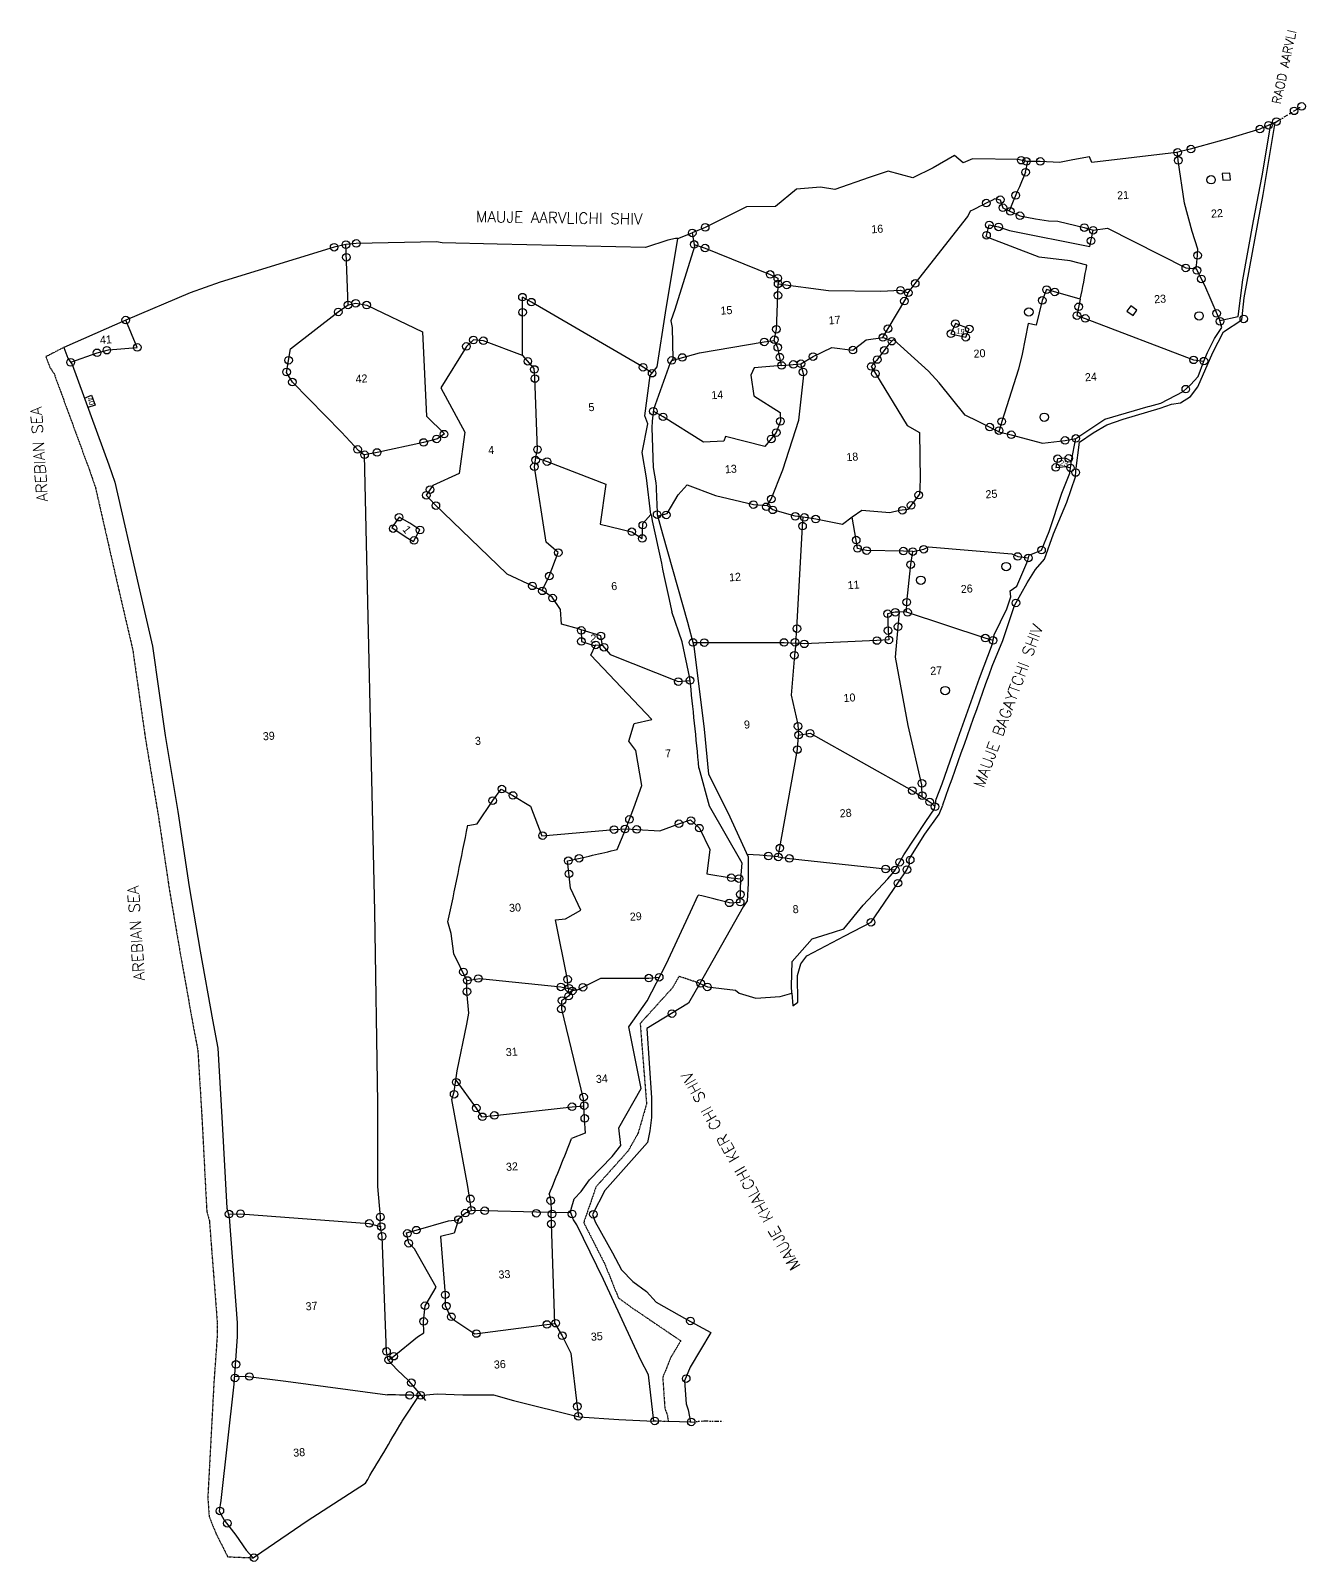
# Model space of a CAD drawing. Header units: metres. Extents: x 356594 to 358096, y 1742520 to 1744323.
import ezdxf
from ezdxf.enums import TextEntityAlignment as Align

# ---------------------------------------------------------------- set-up
doc = ezdxf.new("R2010")
doc.units = ezdxf.units.M
doc.header["$MEASUREMENT"] = 0
doc.linetypes.add('DASHDOT', pattern=[1, 0.5, -0.25, 0, -0.25])
doc.linetypes.add('DIVIDE', pattern=[1.25, 0.5, -0.25, 0, -0.25, 0, -0.25])
for name, color, linetype in [('OFF', 1, 'Continuous'), ('POLY_PARCEL', 6, 'Continuous'), ('POLY_ROAD', 30, 'Continuous'), ('POLY_WATER', 4, 'Continuous'), ('TEXT_MAPOUT', 7, 'Continuous'), ('TEXT_PARCEL', 7, 'Continuous'), ('V_BOUND_LINE', 7, 'Continuous'), ('V_BOUND_STREAM_LINE', 7, 'DASHDOT'), ('V_DIVIDE_LINE', 7, 'DIVIDE')]:
    doc.layers.add(name, color=color, linetype=linetype)
doc.styles.get("Standard").update_dxf_attribs({"font": 'simplex.shx'})
doc.styles.add('TEXT_MAP', font='KRDEV050.TTF')

msp = doc.modelspace()

# ---------------------------------------------------------------- linework, layer by layer
for points in [[(358007.2, 1744147.5), (358006.6, 1744155.4), (357997.7, 1744154.8), (357998.3, 1744146.9)], [(357892.6, 1743987.5), (357897.1, 1743993.8), (357889.9, 1743999), (357885.3, 1743992.6)]]:
    msp.add_lwpolyline(points, close=True)
for centre, radius in [((358082.3, 1744228.7), 4.46), ((358091.1, 1744234), 4.46), ((358042, 1744207.2), 4.46), ((358052.1, 1744211.7), 4.46), ((358061.4, 1744216), 4.46), ((357760.8, 1744170.6), 4.46), ((357945, 1744179.8), 4.46), ((357945.9, 1744170.3), 4.46), ((357960.7, 1744183.7), 4.46), ((357766, 1744156.4), 4.46), ((357767.1, 1744169.2), 4.46), ((357783.3, 1744169.2), 4.46), ((357984.5, 1744147.6), 4.96), ((357719.7, 1744120.1), 4.46), ((357736.2, 1744124), 4.46), ((357754.4, 1744129.2), 4.46), ((357739.3, 1744114.6), 4.46), ((357748.2, 1744110.3), 4.46), ((357759.4, 1744105.2), 4.46), ((357373.5, 1744084.9), 4.46), ((357388.7, 1744091.5), 4.46), ((357720, 1744082.2), 4.46), ((357723.3, 1744094.4), 4.46), ((357734.3, 1744092), 4.46), ((357835.2, 1744091.2), 4.46), ((357845.6, 1744088.1), 4.46), ((356951.7, 1744068), 4.46), ((356965.6, 1744071.1), 4.46), ((356977.7, 1744072.6), 4.46), ((357375.7, 1744071.4), 4.46), ((357388.5, 1744067.1), 4.46), ((357843.1, 1744075.6), 4.46), ((356966.1, 1744056.3), 4.46), ((357954.7, 1744043.7), 4.46), ((357968.6, 1744058.5), 4.46), ((357465.2, 1744036.1), 4.46), ((357474.2, 1744031.5), 4.46), ((357636, 1744025.5), 4.46), ((357967.9, 1744040.8), 4.46), ((357973, 1744030.7), 4.46), ((357173.5, 1744009.3), 4.46), ((357474.4, 1744011.4), 4.46), ((357474.6, 1744024.9), 4.46), ((357484.7, 1744023.6), 4.46), ((357618.7, 1744017.4), 4.46), ((357627.9, 1744014.4), 4.46), ((357790.7, 1744018.1), 4.46), ((357800.3, 1744015.4), 4.46), ((356956.5, 1743991.8), 4.46), ((356968.1, 1744000.1), 4.46), ((356977.1, 1744002.1), 4.46), ((356990, 1743999.9), 4.46), ((357173.6, 1743991.5), 4.46), ((357184, 1744003.4), 4.46), ((357623.3, 1744004.7), 4.46), ((357769.8, 1743991.8), 4.96), ((357785.6, 1744005.4), 4.46), ((357828.6, 1743997.9), 4.46), ((357991, 1743990.1), 4.46), ((356706.2, 1743982.3), 4.46), ((357472.5, 1743971.5), 4.46), ((357604, 1743972.2), 4.46), ((357683.3, 1743978.1), 4.46), ((357699.7, 1743971.8), 4.46), ((357826.5, 1743987.6), 4.46), ((357836.3, 1743984.2), 4.46), ((357970.3, 1743987.2), 4.96), ((357995, 1743980.8), 4.46), ((358023, 1743983.6), 4.46), ((357115.7, 1743958.8), 4.46), ((357127.5, 1743957.9), 4.46), ((357458.3, 1743956.5), 4.46), ((357470.2, 1743959.1), 4.46), ((357598, 1743961.8), 4.46), ((357608.5, 1743957.4), 4.46), ((357678, 1743966.2), 4.46), ((357695.6, 1743962), 4.46), ((356672.5, 1743943.7), 4.46), ((356684, 1743946.8), 4.46), ((356719.8, 1743950.1), 4.46), ((356898.1, 1743934.9), 4.46), ((357107.4, 1743951.3), 4.46), ((357361.7, 1743938.2), 4.46), ((357474.2, 1743950), 4.46), ((357476.6, 1743938.6), 4.46), ((357515.7, 1743939.2), 4.46), ((357562.6, 1743947), 4.46), ((357591.3, 1743935.8), 4.46), ((357599.5, 1743946.6), 4.46), ((357963.8, 1743935.4), 4.46), ((356641.4, 1743932.5), 4.46), ((356895.7, 1743921.1), 4.46), ((357179.8, 1743933.8), 4.46), ((357187.5, 1743924.1), 4.46), ((357315.5, 1743926.7), 4.46), ((357326.2, 1743919.7), 4.46), ((357349.3, 1743934.8), 4.46), ((357478.7, 1743928.8), 4.46), ((357492.6, 1743930.1), 4.46), ((357501.5, 1743930.9), 4.46), ((357503.9, 1743921.1), 4.46), ((357584.3, 1743927.6), 4.46), ((357589.2, 1743919.2), 4.46), ((357976.1, 1743933.9), 4.46), ((356902.5, 1743909.2), 4.46), ((357188.1, 1743913.4), 4.46), ((357954.7, 1743900.9), 4.46), ((357327.6, 1743874.9), 4.46), ((357339.1, 1743868.3), 4.46), ((357477.3, 1743863), 4.46), ((357737.9, 1743862.8), 4.46), ((357788, 1743867.8), 4.96), ((357081.1, 1743847.9), 4.46), ((357472.4, 1743849.7), 4.46), ((357723.8, 1743856.2), 4.46), ((357734.7, 1743852.1), 4.46), ((357749.2, 1743847.2), 4.46), ((356979.3, 1743829.9), 4.46), ((357057, 1743838.1), 4.46), ((357072.4, 1743842.3), 4.46), ((357191.2, 1743829.8), 4.46), ((357466.5, 1743842.2), 4.46), ((357812.5, 1743840.5), 4.46), ((357825.2, 1743842.9), 4.46), ((356987.5, 1743823.7), 4.46), ((357002.3, 1743826.3), 4.46), ((357187.5, 1743809.5), 4.46), ((357188.9, 1743817.4), 4.46), ((357202.4, 1743815.6), 4.46), ((357801.6, 1743808.7), 4.46), ((357803.7, 1743819), 4.46), ((357816.9, 1743819.4), 4.46), ((357818.9, 1743808.2), 4.46), ((357825.1, 1743802.7), 4.46), ((357060.2, 1743775.9), 4.46), ((357064.6, 1743782.6), 4.46), ((357640.2, 1743776.1), 4.46), ((357071.5, 1743763.7), 4.46), ((357445.4, 1743764.9), 4.46), ((357460.8, 1743762.3), 4.46), ((357466.5, 1743771.4), 4.46), ((357468.3, 1743758.7), 4.46), ((357621, 1743758.3), 4.46), ((357631.1, 1743764), 4.46), ((357021.2, 1743736.7), 4.46), ((357028.2, 1743750.1), 4.46), ((357315.2, 1743740.7), 4.46), ((357332.1, 1743753.2), 4.46), ((357342.9, 1743752.7), 4.46), ((357494.7, 1743751.1), 4.46), ((357503.3, 1743739.6), 4.46), ((357505.6, 1743749.9), 4.46), ((357518.8, 1743747.9), 4.46), ((357045.9, 1743722.8), 4.46), ((357052.8, 1743735), 4.46), ((357302.3, 1743732.9), 4.46), ((357314.6, 1743725), 4.46), ((357566.5, 1743723.2), 4.46), ((357215.6, 1743708.4), 4.46), ((357568.1, 1743713.2), 4.46), ((357578.8, 1743710.7), 4.46), ((357622.2, 1743710.2), 4.46), ((357633.2, 1743709.5), 4.46), ((357646.1, 1743712.3), 4.46), ((357756.8, 1743703.8), 4.46), ((357769.4, 1743702.1), 4.46), ((357784.8, 1743711.3), 4.46), ((357630.7, 1743694.3), 4.46), ((357743.1, 1743691.9), 4.96), ((357185.2, 1743669.2), 4.46), ((357205, 1743680.7), 4.46), ((357642.6, 1743675.8), 4.96), ((357197, 1743663.3), 4.46), ((357209, 1743654.8), 4.46), ((357626, 1743650), 4.46), ((357754.6, 1743649.1), 4.46), ((357603.5, 1743636.4), 4.46), ((357612.5, 1743638.1), 4.46), ((357627.1, 1743638), 4.46), ((357242.7, 1743616.7), 4.46), ((357265.8, 1743610.3), 4.46), ((357496.7, 1743618.9), 4.46), ((357604.1, 1743616.5), 4.46), ((357615.8, 1743621), 4.46), ((357242.9, 1743603.7), 4.46), ((357259.8, 1743599.6), 4.46), ((357269.5, 1743596.9), 4.46), ((357374.2, 1743602.5), 4.46), ((357387.6, 1743602.4), 4.46), ((357481.6, 1743602.5), 4.46), ((357494.5, 1743602.8), 4.46), ((357505.4, 1743600.9), 4.46), ((357591, 1743604.8), 4.46), ((357605, 1743605.5), 4.46), ((357718.6, 1743607.7), 4.46), ((357727.8, 1743605), 4.46), ((357493.7, 1743587.5), 4.46), ((357356.9, 1743556.4), 4.46), ((357370.9, 1743557.9), 4.46), ((357671.3, 1743545.8), 4.96), ((357498, 1743503.8), 4.46), ((357498.7, 1743493.4), 4.46), ((357512.3, 1743495.5), 4.46), ((357497.3, 1743476.4), 4.46), ((357644, 1743436.6), 4.46), ((357138.5, 1743416.2), 4.46), ((357149.2, 1743429.8), 4.46), ((357162.3, 1743422.3), 4.46), ((357632.6, 1743428), 4.46), ((357644.3, 1743422.2), 4.46), ((357653, 1743414.8), 4.46), ((357299.5, 1743394.1), 4.46), ((357659.4, 1743409), 4.46), ((357281.3, 1743382.1), 4.46), ((357294.3, 1743382.8), 4.46), ((357308, 1743382.3), 4.46), ((357357.7, 1743389), 4.46), ((357371.9, 1743392.8), 4.46), ((357381.8, 1743383.8), 4.46), ((357197.2, 1743375), 4.46), ((357476.6, 1743360.4), 4.46), ((357227.5, 1743345.4), 4.46), ((357240.1, 1743348.3), 4.46), ((357463.2, 1743351), 4.46), ((357474.7, 1743349.9), 4.46), ((357487.8, 1743348.2), 4.46), ((357617.7, 1743343.6), 4.46), ((357630.1, 1743346.4), 4.46), ((357228.2, 1743330), 4.46), ((357419.4, 1743325.4), 4.46), ((357428.4, 1743324.4), 4.46), ((357601.2, 1743335.7), 4.46), ((357612.7, 1743334.6), 4.46), ((357626.3, 1743334.9), 4.46), ((357430.1, 1743305.8), 4.46), ((357615.7, 1743319), 4.46), ((357417.2, 1743295.8), 4.46), ((357429.9, 1743296.7), 4.46), ((357584, 1743273), 4.46), ((357103.9, 1743214.4), 4.46), ((357108.6, 1743204.4), 4.46), ((357121.4, 1743206.7), 4.46), ((357218.7, 1743196.8), 4.46), ((357226.6, 1743205.7), 4.46), ((357244.7, 1743196.4), 4.46), ((357322.3, 1743207.2), 4.46), ((357334.5, 1743208.1), 4.46), ((357383.3, 1743201.1), 4.46), ((357391.3, 1743196.8), 4.46), ((357108.1, 1743191.3), 4.46), ((357220.1, 1743180.7), 4.46), ((357227.8, 1743185.9), 4.46), ((357228.4, 1743195.2), 4.46), ((357232.1, 1743192), 4.46), ((357219.4, 1743170.7), 4.46), ((357349.5, 1743165.3), 4.46), ((357093, 1743070.3), 4.46), ((357095.5, 1743084.6), 4.46), ((357119.1, 1743054.1), 4.46), ((357231.9, 1743055.6), 4.46), ((357245.5, 1743067), 4.46), ((357246.2, 1743057), 4.46), ((357126.3, 1743043.8), 4.46), ((357140.4, 1743045.5), 4.46), ((357246.9, 1743041.9), 4.46), ((357112.1, 1742947.2), 4.46), ((357206.8, 1742945.1), 4.46), ((356828, 1742929.2), 4.46), ((356841.4, 1742929.7), 4.46), ((357006.1, 1742925.9), 4.46), ((357106.3, 1742930.4), 4.46), ((357113.1, 1742933.7), 4.46), ((357129.1, 1742933.1), 4.46), ((357189.8, 1742930.2), 4.46), ((357208.3, 1742929.3), 4.46), ((357231.9, 1742929.3), 4.46), ((357257, 1742929), 4.46), ((356993.1, 1742918.2), 4.46), ((357007.1, 1742914.5), 4.46), ((357048.4, 1742910.3), 4.46), ((357098.1, 1742922.7), 4.46), ((357207.5, 1742917.7), 4.46), ((357008.1, 1742903), 4.46), ((357038, 1742906.5), 4.46), ((357039.5, 1742894.9), 4.46), ((357058.8, 1742821.3), 4.46), ((357082.6, 1742834.1), 4.46), ((357083.9, 1742820.8), 4.46), ((357057, 1742802.8), 4.46), ((357089.7, 1742808.2), 4.46), ((357202.3, 1742799.2), 4.46), ((357212.7, 1742800.7), 4.46), ((357371.2, 1742803.4), 4.46), ((357119.3, 1742788.5), 4.46), ((357220.4, 1742786), 4.46), ((357013.4, 1742767.5), 4.46), ((356836.1, 1742752.1), 4.46), ((357016, 1742757.5), 4.46), ((357021.9, 1742761.8), 4.46), ((356834.9, 1742736.2), 4.46), ((356851.9, 1742737.9), 4.46), ((357042.7, 1742730.5), 4.46), ((357366.3, 1742735.4), 4.46), ((357040.6, 1742715.8), 4.46), ((357053.7, 1742715.8), 4.46), ((357238.1, 1742702.7), 4.46), ((357239.2, 1742691), 4.46), ((357329.2, 1742685.6), 4.46), ((357372.2, 1742684.4), 4.46), ((356817.1, 1742579.5), 4.46), ((356825.9, 1742565), 4.46), ((356857.2, 1742524.6), 4.46)]:
    msp.add_circle(centre, radius)
at = {"layer": 'OFF'}
for p, q in [((357356.5, 1744078.2), (357373.5, 1744084.9)), ((357491.9, 1743174.7), (357497.7, 1743178.9)), ((357371.3, 1742684.2), (357345.4, 1742684.9))]:
    msp.add_line(p, q, dxfattribs=at)
at = {"layer": 'POLY_PARCEL'}
for p, q in [((357945.9, 1744170.3), (357945, 1744179.8)), ((357766, 1744156.4), (357768.7, 1744169.2)), ((357953.2, 1744119.8), (357945.9, 1744170.3)), ((357730.1, 1744125.4), (357736.2, 1744124)), ((357736.2, 1744124), (357739.3, 1744114.6)), ((357962.2, 1744086.7), (357953.2, 1744119.8)), ((357636, 1744025.5), (357698.1, 1744104.1)), ((357698.1, 1744104.1), (357701.2, 1744110.9)), ((357739.3, 1744114.6), (357746.7, 1744111)), ((357746.7, 1744111), (357759.4, 1744105.2)), ((357759.4, 1744105.2), (357777.8, 1744101.7)), ((357777.8, 1744101.7), (357793, 1744099.2)), ((357719.5, 1744080.4), (357723.3, 1744094.4)), ((357723.3, 1744094.4), (357734.3, 1744092)), ((357734.3, 1744092), (357747.1, 1744087.6)), ((357747.1, 1744087.6), (357841.7, 1744068.9)), ((357793, 1744099.2), (357803.8, 1744098.7)), ((357803.8, 1744098.7), (357835.2, 1744091.2)), ((357835.2, 1744091.2), (357845.6, 1744088.1)), ((357841.7, 1744068.9), (357845.6, 1744088.1)), ((357845.6, 1744088.1), (357862.6, 1744090.7)), ((357862.6, 1744090.7), (357954.7, 1744043.7)), ((357969, 1744065.6), (357962.2, 1744086.7)), ((356968.1, 1744000.1), (356965.6, 1744071.1)), ((357375.7, 1744071.4), (357388.5, 1744067.1)), ((357388.5, 1744067.1), (357465.2, 1744036.1)), ((357782.1, 1744056.5), (357719.5, 1744080.4)), ((357968.6, 1744058.5), (357969, 1744065.6)), ((357818.6, 1744052.2), (357782.1, 1744056.5)), ((357838.1, 1744047), (357818.6, 1744052.2)), ((357966.9, 1744042.8), (357968.6, 1744058.5)), ((357465.2, 1744036.1), (357474.2, 1744031.5)), ((357474.2, 1744031.5), (357474.6, 1744024.9)), ((357954.7, 1744043.7), (357966.9, 1744042.8)), ((357966.9, 1744042.8), (357976.7, 1744023.5)), ((357472.5, 1743971.5), (357474.4, 1744011.4)), ((357474.4, 1744011.4), (357474.6, 1744024.9)), ((357474.6, 1744024.9), (357533.8, 1744017)), ((357533.8, 1744017), (357595.4, 1744016.4)), ((357595.4, 1744016.4), (357618.7, 1744017.4)), ((357618.7, 1744017.4), (357627.9, 1744014.4)), ((357624.9, 1744007.4), (357627.9, 1744014.4)), ((357627.9, 1744014.4), (357636, 1744025.5)), ((357790.7, 1744018.1), (357785.6, 1744005.4)), ((357830.4, 1744006.9), (357790.7, 1744018.1)), ((357976.7, 1744023.5), (357991.6, 1743988.7)), ((356956.5, 1743991.8), (356968.1, 1744000.1)), ((356968.1, 1744000.1), (356977.1, 1744002.1)), ((356977.1, 1744002.1), (356990, 1743999.9)), ((356990, 1743999.9), (357055.7, 1743968.4)), ((357184, 1744003.4), (357173.5, 1744009.3)), ((357315.5, 1743926.7), (357184, 1744003.4)), ((357604, 1743972.2), (357624.9, 1744007.4)), ((357785.6, 1744005.4), (357778.6, 1743976.1)), ((357830.4, 1744006.9), (357826.5, 1743987.6)), ((356719.8, 1743950.1), (356706.2, 1743982.3)), ((356900.4, 1743948.2), (356956.5, 1743991.8)), ((357683.3, 1743978.1), (357678, 1743966.2)), ((357699.7, 1743971.8), (357683.3, 1743978.1)), ((357768.9, 1743978.4), (357761.8, 1743942.1)), ((357778.6, 1743976.1), (357768.9, 1743978.4)), ((357826.5, 1743987.6), (357836.3, 1743984.2)), ((357836.3, 1743984.2), (357963.8, 1743935.4)), ((357991.6, 1743988.7), (357994.8, 1743981.8)), ((357055.7, 1743968.4), (357060.5, 1743869.1)), ((357115.7, 1743958.8), (357107.4, 1743951.3)), ((357127.5, 1743957.9), (357115.7, 1743958.8)), ((357173.5, 1743940.6), (357127.5, 1743957.9)), ((357458.3, 1743956.5), (357470.1, 1743958.1)), ((357470.1, 1743958.1), (357472.5, 1743971.5)), ((357474.2, 1743950), (357470.1, 1743958.1)), ((357562.6, 1743947), (357578.3, 1743959.1)), ((357578.3, 1743959.1), (357598, 1743961.8)), ((357598, 1743961.8), (357604, 1743972.2)), ((357608.5, 1743957.4), (357598, 1743961.8)), ((357608.5, 1743957.4), (357604.1, 1743952.8)), ((357610.3, 1743959.2), (357608.5, 1743957.4)), ((357651.7, 1743922), (357610.3, 1743959.2)), ((357678, 1743966.2), (357695.6, 1743962)), ((357695.6, 1743962), (357699.7, 1743971.8)), ((356641.4, 1743932.5), (356672.5, 1743943.7)), ((356672.5, 1743943.7), (356685.8, 1743947.3)), ((356685.8, 1743947.3), (356719.8, 1743950.1)), ((356895.6, 1743920.5), (356900.4, 1743948.2)), ((357107.4, 1743951.3), (357077.5, 1743902.6)), ((357174.1, 1743940.4), (357173.5, 1743940.6)), ((357187.4, 1743925.1), (357174.1, 1743940.4)), ((357349.3, 1743934.8), (357381.9, 1743943.8)), ((357381.9, 1743943.8), (357458.3, 1743956.5)), ((357478.7, 1743928.8), (357474.2, 1743950)), ((357515.7, 1743939.2), (357537.9, 1743950.1)), ((357537.9, 1743950.1), (357562.6, 1743947)), ((357604.1, 1743952.8), (357590.4, 1743934.6)), ((357761.8, 1743942.1), (357757.5, 1743924.3)), ((357188.1, 1743915.1), (357187.4, 1743925.1)), ((357326.2, 1743919.7), (357315.5, 1743926.7)), ((357446.5, 1743926), (357442.3, 1743917.4)), ((357478.7, 1743928.8), (357446.5, 1743926)), ((357478.7, 1743928.8), (357501.5, 1743930.9)), ((357501.5, 1743930.9), (357515.7, 1743939.2)), ((357504.8, 1743917.4), (357501.5, 1743930.9)), ((357590.4, 1743934.6), (357584.3, 1743927.6)), ((357584.3, 1743927.6), (357589.2, 1743919.2)), ((357664.1, 1743908.2), (357651.7, 1743922)), ((357757.5, 1743924.3), (357737.9, 1743862.8)), ((357963.8, 1743935.4), (357976.1, 1743933.9)), ((356902.5, 1743909.2), (356895.6, 1743920.5)), ((356960.3, 1743850.3), (356902.5, 1743909.2)), ((357191.2, 1743829.8), (357188.1, 1743915.1)), ((357442.3, 1743917.4), (357445.8, 1743893.1)), ((357498.8, 1743864.2), (357504.8, 1743917.4)), ((357589.2, 1743919.2), (357626.7, 1743857.9)), ((357694.8, 1743870.3), (357664.1, 1743908.2)), ((356657.5, 1743890.3), (356665.9, 1743893.9)), ((356665.9, 1743893.9), (356670.1, 1743881.9)), ((357077.5, 1743902.6), (357105.7, 1743850.2)), ((357445.8, 1743893.1), (357476.9, 1743873.3)), ((356670.1, 1743881.9), (356661.5, 1743879.4)), ((357060.5, 1743869.1), (357081.5, 1743848.1)), ((357339.1, 1743868.3), (357327.6, 1743874.9)), ((357386.6, 1743838.6), (357339.1, 1743868.3)), ((357476.9, 1743873.3), (357477.3, 1743863)), ((357710.2, 1743862.9), (357694.8, 1743870.3)), ((356980.9, 1743828.2), (356960.3, 1743850.3)), ((357105.7, 1743850.2), (357098.8, 1743801.4)), ((357472.4, 1743849.7), (357466.5, 1743842.2)), ((357477.3, 1743863), (357472.4, 1743849.7)), ((357480.3, 1743805.8), (357498.8, 1743864.2)), ((357626.7, 1743857.9), (357641.1, 1743849.9)), ((357641.1, 1743849.9), (357641.8, 1743794.4)), ((357734.4, 1743850.8), (357710.2, 1743862.9)), ((357737.9, 1743862.8), (357734.4, 1743850.8)), ((357734.4, 1743850.8), (357749.2, 1743847.2)), ((357057, 1743838.1), (357002.3, 1743826.3)), ((357073.5, 1743842.5), (357057, 1743838.1)), ((357081.5, 1743848.1), (357073.5, 1743842.5)), ((357410.5, 1743839.7), (357386.6, 1743838.6)), ((357412.5, 1743845.2), (357410.5, 1743839.7)), ((357458.8, 1743833.4), (357412.5, 1743845.2)), ((357466.5, 1743842.2), (357458.8, 1743833.4)), ((357749.2, 1743847.2), (357785.8, 1743837.3)), ((357785.8, 1743837.3), (357812.5, 1743840.5)), ((357812.5, 1743840.5), (357825.2, 1743842.9)), ((356986.8, 1743823.6), (356980.9, 1743828.2)), ((356987.5, 1743823.7), (356986.8, 1743823.6)), ((357002.3, 1743826.3), (356987.5, 1743823.7)), ((356999.5, 1743285.8), (356987.5, 1743823.7)), ((357187.5, 1743809.5), (357189.1, 1743820.5)), ((357189.1, 1743820.5), (357191.2, 1743829.8)), ((357189.1, 1743820.5), (357202.4, 1743815.6)), ((357202.4, 1743815.6), (357271.6, 1743789.1)), ((357803.7, 1743819), (357801.6, 1743808.7)), ((357813.2, 1743819.7), (357803.7, 1743819)), ((357819.8, 1743816), (357813.2, 1743819.7)), ((357098.8, 1743801.4), (357067.8, 1743787.6)), ((357201.3, 1743720.8), (357187.5, 1743809.5)), ((357466.5, 1743771.4), (357480.3, 1743805.8)), ((357801.6, 1743808.7), (357813.3, 1743809.9)), ((357813.3, 1743809.9), (357818.9, 1743808.2)), ((357067.8, 1743787.6), (357060.2, 1743775.9)), ((357271.6, 1743789.1), (357264.8, 1743741.7)), ((357356.7, 1743776.3), (357367.3, 1743788.3)), ((357367.3, 1743788.3), (357401, 1743775.7)), ((357641.2, 1743777.4), (357627.4, 1743759.1)), ((357641.8, 1743794.4), (357641.2, 1743777.4)), ((357060.2, 1743775.9), (357069.9, 1743765.3)), ((357069.9, 1743765.3), (357155, 1743683.5)), ((357343.8, 1743754.5), (357356.7, 1743776.3)), ((357401, 1743775.7), (357445.4, 1743764.9)), ((357445.4, 1743764.9), (357461.7, 1743763.7)), ((357461.7, 1743763.7), (357466.5, 1743771.4)), ((357468.3, 1743758.7), (357461.7, 1743763.7)), ((357627.4, 1743759.1), (357617.4, 1743757.8)), ((357028.2, 1743750.1), (357019.5, 1743737.8)), ((357041, 1743743.2), (357028.2, 1743750.1)), ((357052.8, 1743735), (357041, 1743743.2)), ((357264.8, 1743741.7), (357302.3, 1743732.9)), ((357314.6, 1743725), (357315.2, 1743742.7)), ((357315.2, 1743742.7), (357324.8, 1743753.1)), ((357332.6, 1743751.3), (357343.8, 1743754.5)), ((357494.7, 1743751.1), (357468.3, 1743758.7)), ((357504.1, 1743750), (357494.7, 1743751.1)), ((357503.3, 1743739.6), (357504.1, 1743750)), ((357518.8, 1743747.9), (357504.1, 1743750)), ((357550.3, 1743741.3), (357518.8, 1743747.9)), ((357561.6, 1743750), (357550.3, 1743741.3)), ((357573.1, 1743757.8), (357561.6, 1743750)), ((357566.5, 1743723.2), (357561.6, 1743750)), ((357606.2, 1743755.3), (357573.1, 1743757.8)), ((357617.4, 1743757.8), (357606.2, 1743755.3)), ((357019.5, 1743737.8), (357036.5, 1743726.6)), ((357036.5, 1743726.6), (357045.3, 1743721.6)), ((357045.3, 1743721.6), (357052.8, 1743735)), ((357302.3, 1743732.9), (357314.6, 1743725)), ((357496.7, 1743618.9), (357503.3, 1743739.6)), ((357568.1, 1743713.2), (357566.5, 1743723.2)), ((357215.6, 1743708.4), (357201.3, 1743720.8)), ((357205, 1743680.7), (357215.6, 1743708.4)), ((357578.8, 1743710.7), (357568.1, 1743713.2)), ((357622.2, 1743710.2), (357578.8, 1743710.7)), ((357633.2, 1743709.5), (357622.2, 1743710.2)), ((357630.7, 1743694.3), (357633.2, 1743709.5)), ((357633.2, 1743709.5), (357646.1, 1743712.3)), ((357646.1, 1743712.3), (357651.7, 1743715.2)), ((357651.7, 1743715.2), (357750, 1743706.9)), ((357750, 1743706.9), (357756.8, 1743703.8)), ((357626, 1743650), (357630.7, 1743694.3)), ((357756.8, 1743703.8), (357769.4, 1743702.1)), ((357155, 1743683.5), (357185.2, 1743669.2)), ((357185.2, 1743669.2), (357198.2, 1743662.8)), ((357196.7, 1743663.8), (357205, 1743680.7)), ((357198.2, 1743662.8), (357196.7, 1743663.8)), ((357208.4, 1743655.7), (357198.2, 1743662.8)), ((357218.4, 1743641.2), (357208.4, 1743655.7)), ((357219.5, 1743624), (357218.4, 1743641.2)), ((357612.5, 1743638.1), (357603.5, 1743636.4)), ((357603.5, 1743636.4), (357604.1, 1743616.5)), ((357617.6, 1743638.4), (357612.5, 1743638.1)), ((357615.8, 1743621), (357617.6, 1743638.4)), ((357624.8, 1743638.7), (357617.6, 1743638.4)), ((357625.7, 1743638.4), (357626, 1743650)), ((357718.6, 1743607.7), (357625.7, 1743638.4)), ((357239.5, 1743618.6), (357219.5, 1743624)), ((357242.7, 1743617.6), (357239.5, 1743618.6)), ((357242.7, 1743617.6), (357242.9, 1743603.7)), ((357265.8, 1743610.3), (357242.7, 1743617.6)), ((357495.5, 1743601.7), (357496.7, 1743618.9)), ((357604.1, 1743616.5), (357605, 1743605.5)), ((357612.8, 1743585.4), (357615.8, 1743621)), ((357242.9, 1743603.7), (357259.2, 1743598.4)), ((357253.9, 1743587.4), (357259.2, 1743598.4)), ((357259.2, 1743598.4), (357259.8, 1743599.6)), ((357259.8, 1743599.6), (357267.7, 1743599)), ((357267.7, 1743599), (357265.8, 1743610.3)), ((357267.7, 1743599), (357276.8, 1743588.4)), ((357374.2, 1743602.5), (357387.6, 1743602.4)), ((357387.6, 1743602.4), (357481.6, 1743602.5)), ((357481.6, 1743602.5), (357495.5, 1743601.7)), ((357495.5, 1743601.7), (357493.7, 1743587.5)), ((357505.4, 1743600.9), (357495.5, 1743601.7)), ((357591, 1743604.8), (357505.4, 1743600.9)), ((357605, 1743605.5), (357591, 1743604.8)), ((357727.8, 1743605), (357718.6, 1743607.7)), ((357325.7, 1743511.9), (357253.9, 1743587.4)), ((357276.8, 1743588.4), (357356.9, 1743556.4)), ((357493.7, 1743587.5), (357490.1, 1743540.4)), ((357627.9, 1743504.9), (357612.8, 1743585.4)), ((357356.9, 1743556.4), (357370.9, 1743557.9)), ((357490.1, 1743540.4), (357497.9, 1743505.9)), ((357298.9, 1743486.3), (357304.9, 1743506.9)), ((357304.9, 1743506.9), (357325.7, 1743511.9)), ((357497.3, 1743476.4), (357498.7, 1743493.4)), ((357497.9, 1743505.9), (357498.7, 1743493.4)), ((357498.7, 1743493.4), (357512.3, 1743495.5)), ((357512.3, 1743495.5), (357632.6, 1743428)), ((357644, 1743434.9), (357627.9, 1743504.9)), ((357306.9, 1743475.1), (357298.9, 1743486.3)), ((357314.2, 1743434.2), (357306.9, 1743475.1)), ((357474.7, 1743349.9), (357497.3, 1743476.4)), ((357644.3, 1743420.5), (357644, 1743434.9)), ((357138.5, 1743416.2), (357148.3, 1743429.6)), ((357148.3, 1743429.6), (357162.3, 1743422.3)), ((357162.3, 1743422.3), (357182.9, 1743409.8)), ((357304.8, 1743407.8), (357314.2, 1743434.2)), ((357632.6, 1743428), (357644.3, 1743420.5)), ((357644.3, 1743420.5), (357655, 1743413.6)), ((357120.1, 1743389), (357138.5, 1743416.2)), ((357182.9, 1743409.8), (357196.3, 1743374.8)), ((357295.2, 1743382.9), (357304.8, 1743407.8)), ((357655, 1743413.6), (357659.4, 1743409)), ((357109.1, 1743387.1), (357120.1, 1743389)), ((357196.3, 1743374.8), (357281.3, 1743382.1)), ((357281.3, 1743382.1), (357295.2, 1743382.9)), ((357285.1, 1743358.7), (357295.2, 1743382.9)), ((357295.2, 1743382.9), (357308, 1743382.3)), ((357308, 1743382.3), (357335.1, 1743380.5)), ((357335.1, 1743380.5), (357357.7, 1743389)), ((357357.7, 1743389), (357371.2, 1743393.6)), ((357371.2, 1743393.6), (357381.8, 1743383.8)), ((357381.8, 1743383.8), (357394.3, 1743358.8)), ((357230, 1743313), (357226.7, 1743345.2)), ((357394.3, 1743358.8), (357390.6, 1743330)), ((357452.5, 1743352), (357437.8, 1743352.9)), ((357474.7, 1743349.9), (357452.5, 1743352)), ((357474.7, 1743349.9), (357487.8, 1743348.2)), ((357487.8, 1743348.2), (357601.2, 1743335.7)), ((357390.6, 1743330), (357419.4, 1743325.4)), ((357601.2, 1743335.7), (357612.7, 1743334.6)), ((357242.4, 1743287.3), (357230, 1743313)), ((357419.4, 1743325.4), (357430.5, 1743324.2)), ((357003.2, 1743060.1), (356999.5, 1743285.8)), ((356999.5, 1743285.8), (356999.5, 1743285.8)), ((357089.4, 1743259.8), (357085.7, 1743273.4)), ((357212.4, 1743275.8), (357224.1, 1743277.1)), ((357226.6, 1743205.7), (357212.4, 1743275.8)), ((357224.1, 1743277.1), (357242.4, 1743287.3)), ((357092.7, 1743235.7), (357089.4, 1743259.8)), ((357107.8, 1743204.2), (357092.7, 1743235.7)), ((357107.8, 1743204.2), (357123.2, 1743206.9)), ((357108.1, 1743191.3), (357107.8, 1743204.2)), ((357123.2, 1743206.9), (357218.7, 1743196.8)), ((357227.5, 1743195), (357226.6, 1743205.7)), ((357244.7, 1743196.4), (357265.7, 1743207.1)), ((357265.7, 1743207.1), (357322.3, 1743207.2)), ((357322.3, 1743207.2), (357334.8, 1743208.1)), ((357110.4, 1743165.8), (357108.1, 1743191.3)), ((357218.7, 1743196.8), (357227.5, 1743195)), ((357227.8, 1743185.9), (357219.3, 1743180.5)), ((357227.5, 1743195), (357237.5, 1743192.9)), ((357232.1, 1743192), (357227.8, 1743185.9)), ((357237.5, 1743192.9), (357232.1, 1743192)), ((357237.5, 1743192.9), (357244.7, 1743196.4)), ((357107.9, 1743152.8), (357110.4, 1743165.8)), ((357219.3, 1743180.5), (357219.4, 1743170.7)), ((357219.4, 1743170.7), (357245, 1743065.1)), ((357096.4, 1743098), (357107.9, 1743152.8)), ((357094.9, 1743086.9), (357096.4, 1743098)), ((357093.1, 1743073.2), (357094.9, 1743086.9)), ((357094.9, 1743086.9), (357119.1, 1743054.1)), ((357003.1, 1742961.9), (357003.2, 1743060.1)), ((357090.3, 1743064), (357093.1, 1743073.2)), ((357109.1, 1742961.6), (357090.3, 1743064)), ((357231.9, 1743055.6), (357245.4, 1743056.8)), ((357245, 1743065.1), (357245.4, 1743056.8)), ((357245.4, 1743056.8), (357246, 1743041.7)), ((357119.1, 1743054.1), (357125.4, 1743043.6)), ((357125.4, 1743043.6), (357140.4, 1743045.5)), ((357140.4, 1743045.5), (357231.9, 1743055.6)), ((357246, 1743041.7), (357247.2, 1743024.4)), ((357247.2, 1743024.4), (357231.4, 1743018.2)), ((357006.1, 1742925.9), (357003.1, 1742961.9)), ((357113.3, 1742933.5), (357109.1, 1742961.6)), ((357205, 1742952.6), (357206.8, 1742945.1)), ((356828, 1742929.2), (356841.4, 1742929.7)), ((356841.4, 1742929.7), (356993.1, 1742918.2)), ((357106.3, 1742930.4), (357097.2, 1742922.6)), ((357113.3, 1742933.5), (357106.3, 1742930.4)), ((357129.1, 1742933.1), (357113.3, 1742933.5)), ((357190.1, 1742931.3), (357129.1, 1742933.1)), ((357207.4, 1742931), (357190.1, 1742931.3)), ((357206.8, 1742945.1), (357207.4, 1742931)), ((357230.5, 1742930.5), (357207.4, 1742931)), ((357207.5, 1742917.7), (357207.4, 1742931)), ((356993.1, 1742918.2), (357006.3, 1742914.7)), ((357006, 1742916.9), (357006.1, 1742925.9)), ((357006.3, 1742914.7), (357006, 1742916.9)), ((357006.3, 1742914.7), (357007.1, 1742914.5)), ((357008.1, 1742903), (357006.3, 1742914.7)), ((357048.4, 1742910.3), (357086.5, 1742921.3)), ((357086.5, 1742921.3), (357097.2, 1742922.6)), ((357098.1, 1742922.7), (357093, 1742906.7)), ((357097.2, 1742922.6), (357096.1, 1742921.5)), ((357097.2, 1742922.6), (357098.1, 1742922.7)), ((357211.8, 1742800.5), (357207.5, 1742917.7)), ((357013.4, 1742767.5), (357008.1, 1742903)), ((357037, 1742907.3), (357048.4, 1742910.3)), ((357039.5, 1742894.9), (357037, 1742907.3)), ((357046.3, 1742888.3), (357039.5, 1742894.9)), ((357093, 1742906.7), (357077.1, 1742902.8)), ((357077.1, 1742902.8), (357082.6, 1742834.1)), ((357072, 1742843), (357046.3, 1742888.3)), ((357058.8, 1742821.3), (357072, 1742843)), ((357082.6, 1742834.1), (357082.6, 1742821.5)), ((357082.6, 1742821.5), (357088.9, 1742808.1)), ((357057, 1742802.8), (357058.8, 1742821.3)), ((357088.9, 1742808.1), (357093.8, 1742803.8)), ((357093.8, 1742803.8), (357117.5, 1742788.2)), ((357049.7, 1742784.8), (357057.2, 1742789.3)), ((357057.2, 1742789.3), (357057, 1742802.8)), ((357117.5, 1742788.2), (357202.3, 1742799.2)), ((357202.3, 1742799.2), (357211.8, 1742800.5)), ((357211.8, 1742800.5), (357220.4, 1742786)), ((357220.4, 1742786), (357230.5, 1742765.4)), ((357015.2, 1742757.3), (357013.4, 1742767.5)), ((357021.9, 1742761.8), (357049.7, 1742784.8)), ((357015.2, 1742757.3), (357021.9, 1742761.8)), ((357026, 1742745.8), (357015.2, 1742757.3)), ((357230.5, 1742765.4), (357238.1, 1742702.7)), ((356834.2, 1742737.9), (356847.4, 1742738.1)), ((356847.4, 1742738.1), (356894.8, 1742732.4)), ((356894.8, 1742732.4), (357014.6, 1742716.3)), ((357039.8, 1742732.7), (357026, 1742745.8)), ((357059.8, 1742709.5), (357039.8, 1742732.7)), ((357238.1, 1742702.7), (357239.3, 1742690.6))]:
    msp.add_line(p, q, dxfattribs=at)
for centre, radius, start, end in [((360034.8, 1743162.2), 2477, 156.3386, 157.4799), ((356997, 1745551.5), 1603.5, 296.0517, 297.2082), ((356385.5, 1744304.7), 1475.3, 348.3559, 349.9406), ((349797.3, 1743980.7), 7376.3, 359.68874, 0.22246), ((344939.8, 1745828.4), 12411.8, 348.12051, 348.65662), ((356654.3, 1745963.1), 2679.7, 282.3322, 283.6145), ((351591.1, 1745248.7), 6065.3, 337.75609, 338.42341), ((356987.2, 1740570.9), 2145.6, 88.2677, 89.2662)]:
    msp.add_arc(centre, radius, start, end, dxfattribs=at)
at = {"layer": 'POLY_ROAD'}
for p, q in [((358044.8, 1744152.1), (358054.9, 1744213)), ((358034.5, 1744099.2), (358044.8, 1744152.1)), ((358021.7, 1744029.7), (358034.5, 1744099.2)), ((358016.4, 1743986.5), (358021.7, 1744029.7)), ((357994.8, 1743981.8), (358016.4, 1743986.5)), ((357997, 1743973.7), (357994.8, 1743981.8)), ((357980.3, 1743944.1), (357988.5, 1743960.5)), ((357988.5, 1743960.5), (357997, 1743973.7)), ((357976.1, 1743933.9), (357980.3, 1743944.1)), ((357969.1, 1743916), (357976.1, 1743933.9)), ((357951.6, 1743898.1), (357960.4, 1743905.9)), ((357960.4, 1743905.9), (357969.1, 1743916)), ((357925.1, 1743884.3), (357951.6, 1743898.1)), ((357859.5, 1743865.6), (357910.5, 1743880.6)), ((357910.5, 1743880.6), (357912.2, 1743880.7)), ((357912.2, 1743880.7), (357925.1, 1743884.3)), ((357825.2, 1743842.9), (357859.5, 1743865.6)), ((357819.9, 1743816.8), (357825.2, 1743842.9)), ((357818.2, 1743801.9), (357819.9, 1743816.8)), ((357808.8, 1743778.3), (357818.2, 1743801.9)), ((357793.7, 1743733.2), (357808.8, 1743778.3)), ((357784.8, 1743711.3), (357793.7, 1743733.2)), ((357768.6, 1743699.2), (357770.4, 1743705.4)), ((357770.4, 1743705.4), (357784.8, 1743711.3)), ((357755.9, 1743668.8), (357768.6, 1743699.2)), ((357748, 1743663.3), (357755.9, 1743668.8)), ((357744, 1743642.1), (357748.5, 1743656.3)), ((357748.5, 1743656.3), (357748, 1743663.3)), ((357729, 1743611.5), (357744, 1743642.1)), ((357711.6, 1743560.4), (357727, 1743601)), ((357727, 1743601), (357729, 1743611.5)), ((357686.3, 1743488.9), (357711.6, 1743560.4)), ((357667.9, 1743436.2), (357686.3, 1743488.9)), ((357660.9, 1743418.1), (357667.9, 1743436.2)), ((357658.9, 1743406.4), (357660.9, 1743418.1)), ((357648.4, 1743391.5), (357658.9, 1743406.4)), ((357622.5, 1743352.4), (357648.4, 1743391.5)), ((357611.8, 1743333), (357622.5, 1743352.4)), ((357603.6, 1743324.2), (357611.8, 1743333)), ((357574.9, 1743293.1), (357603.6, 1743324.2)), ((357552.1, 1743265.3), (357574.9, 1743293.1)), ((357514.6, 1743253.4), (357539.8, 1743261.1)), ((357539.8, 1743261.1), (357552.1, 1743265.3)), ((357491.2, 1743226.6), (357514.6, 1743253.4)), ((357490.4, 1743197.6), (357491.2, 1743226.6)), ((357490.9, 1743189.4), (357490.4, 1743197.6))]:
    msp.add_line(p, q, dxfattribs=at)
at = {"layer": 'POLY_WATER'}
for p, q in [((357373.5, 1744084.9), (357376.2, 1744068.8)), ((357342, 1743990.9), (357356.5, 1744078.2)), ((357376.2, 1744068.8), (357353.1, 1743994.8)), ((357353.1, 1743994.8), (357348.4, 1743981.2)), ((357332, 1743927.2), (357342, 1743990.9)), ((357348.4, 1743981.2), (357349.9, 1743973.7)), ((357349.9, 1743973.7), (357350.4, 1743936.5)), ((356633.3, 1743950), (356638, 1743937.5)), ((356638, 1743937.5), (356643, 1743930)), ((356643, 1743930), (356686.3, 1743811.8)), ((357324, 1743917), (357332, 1743927.2)), ((357347.6, 1743932), (357327.8, 1743877.1)), ((357350.4, 1743936.5), (357347.6, 1743932)), ((357317.5, 1743869.6), (357324, 1743917)), ((357321.2, 1743860.2), (357317.5, 1743869.6)), ((357327.8, 1743877.1), (357326.2, 1743863.2)), ((357314.3, 1743826.3), (357321.2, 1743860.2)), ((357326.2, 1743863.2), (357325.7, 1743855.4)), ((357325.7, 1743855.4), (357327.4, 1743808.6)), ((357319.4, 1743796.6), (357314.3, 1743826.3)), ((356686.3, 1743811.8), (356693.3, 1743791.3)), ((357324.8, 1743753.1), (357319.4, 1743796.6)), ((357327.4, 1743808.6), (357330.6, 1743790.4)), ((356693.3, 1743791.3), (356721.1, 1743669.6)), ((357332.1, 1743753.2), (357338.3, 1743730.6)), ((357338.3, 1743730.6), (357367.8, 1743626.3)), ((356721.1, 1743669.6), (356737.7, 1743598.2)), ((357361.6, 1743603.3), (357349.5, 1743638.7)), ((357367.8, 1743626.3), (357375.3, 1743598.1)), ((356737.7, 1743598.2), (356752.7, 1743493)), ((357370.6, 1743560.4), (357361.6, 1743603.3)), ((357375.3, 1743598.1), (357387.6, 1743500.3)), ((356752.7, 1743493), (356767.7, 1743403.5)), ((357387.6, 1743500.3), (357392.7, 1743447.5)), ((357393.6, 1743409.6), (357381.4, 1743454.3)), ((357392.7, 1743447.5), (357415.2, 1743402.1)), ((356767.7, 1743403.5), (356781, 1743314.7)), ((357432.4, 1743342.7), (357393.6, 1743409.6)), ((357415.2, 1743402.1), (357439.1, 1743349.9)), ((357439.1, 1743349.9), (357439.2, 1743318.6)), ((357430.5, 1743324.2), (357432.4, 1743342.7)), ((356781, 1743314.7), (356794, 1743238.9)), ((357429.9, 1743296.7), (357430.5, 1743324.2)), ((357439.2, 1743318.6), (357438, 1743298.2)), ((357371.4, 1743285.1), (357380.3, 1743305)), ((357433.4, 1743291.1), (357382.4, 1743200.9)), ((357417.2, 1743295.8), (357429.9, 1743296.7)), ((357438, 1743298.2), (357433.4, 1743291.1)), ((357342.9, 1743223.7), (357371.4, 1743285.1)), ((356794, 1743238.9), (356808.4, 1743157.9)), ((357320.3, 1743180.3), (357342.9, 1743223.7)), ((357382.4, 1743200.9), (357369, 1743177.5)), ((357298.8, 1743149.6), (357320.3, 1743180.3)), ((357369, 1743177.5), (357320, 1743147.7)), ((356808.4, 1743157.9), (356814.6, 1743124.6)), ((357313.4, 1743077), (357298.8, 1743149.6)), ((357320, 1743147.7), (357325.5, 1743066.3)), ((356814.6, 1743124.6), (356819.6, 1743043.3)), ((357286.9, 1743030.9), (357313.4, 1743077)), ((357325.5, 1743066.3), (357325.6, 1743042.8)), ((356819.6, 1743043.3), (356825.2, 1742936)), ((357325.6, 1743042.8), (357323.6, 1743027.4)), ((357289.4, 1743009.9), (357286.9, 1743030.9)), ((357323.6, 1743027.4), (357320.9, 1743013.5)), ((357320.9, 1743013.5), (357270.6, 1742956.8)), ((357279, 1742997), (357289.4, 1743009.9)), ((357252.3, 1742969.7), (357279, 1742997)), ((357242.5, 1742955.8), (357252.3, 1742969.7)), ((357234.4, 1742947.1), (357242.5, 1742955.8)), ((357270.6, 1742956.8), (357256.1, 1742928.8)), ((356825.2, 1742936), (356828.1, 1742925.5)), ((357230.5, 1742930.5), (357230.7, 1742935.1)), ((357233.6, 1742922.3), (357230.5, 1742930.5)), ((357230.7, 1742935.1), (357234.4, 1742947.1)), ((356828.1, 1742925.5), (356837.6, 1742801.2)), ((357237.6, 1742916.5), (357233.6, 1742922.3)), ((357269.1, 1742852.1), (357237.6, 1742916.5)), ((357256.1, 1742928.8), (357259.3, 1742920.1)), ((357259.3, 1742920.1), (357279.6, 1742883.7)), ((357279.6, 1742883.7), (357290.2, 1742863.6)), ((357290.2, 1742863.6), (357303.4, 1742849.7)), ((357312.7, 1742757.2), (357269.1, 1742852.1)), ((357303.4, 1742849.7), (357319.6, 1742837.9)), ((357319.6, 1742837.9), (357331.1, 1742825.4)), ((357331.1, 1742825.4), (357367.2, 1742804.9)), ((357367.2, 1742804.9), (357395.3, 1742789.8)), ((356837.6, 1742801.2), (356837.6, 1742785.2)), ((357395.3, 1742789.8), (357371, 1742748.9)), ((356837.6, 1742785.2), (356833.6, 1742729)), ((357322.1, 1742740), (357312.7, 1742757.2)), ((357328.3, 1742685.4), (357322.1, 1742740)), ((357371, 1742748.9), (357364.4, 1742732.7)), ((357364.4, 1742732.7), (357366.2, 1742705.8)), ((356833.6, 1742729), (356818.2, 1742591.7)), ((357366.2, 1742705.8), (357368.8, 1742698.8)), ((357368.8, 1742698.8), (357371.3, 1742684.2)), ((356818.2, 1742591.7), (356816.2, 1742579.3)), ((356816.2, 1742579.3), (356822, 1742568.5)), ((356822, 1742568.5), (356836.1, 1742551)), ((356836.1, 1742551), (356847.9, 1742533.3)), ((356847.9, 1742533.3), (356856.4, 1742524.4))]:
    msp.add_line(p, q, dxfattribs=at)
for centre, radius, start, end in [((360148.4, 1743885.3), 2819.3, 181.9279, 182.6863), ((367600, 1745904.9), 10498, 191.82785, 192.46678), ((349355.4, 1742693.8), 8061.9, 5.41295, 6.17092), ((357061.5, 1741953.4), 1388.7, 75.161, 76.729)]:
    msp.add_arc(centre, radius, start, end, dxfattribs=at)
at = {"layer": 'V_BOUND_LINE'}
for p, q in [((358045.8, 1744130.3), (358059.8, 1744215)), ((358005.3, 1744196), (357959.7, 1744183.4)), ((358042, 1744207.2), (358005.3, 1744196)), ((357682.4, 1744176.3), (357657.1, 1744161.7)), ((357692.6, 1744167.4), (357682.4, 1744176.3)), ((357841.2, 1744174.7), (357821.8, 1744171.2)), ((357843.9, 1744167.7), (357841.2, 1744174.7)), ((357943.7, 1744179.5), (357843.9, 1744167.7)), ((357959.7, 1744183.4), (357943.7, 1744179.5)), ((357604.2, 1744157.6), (357581.7, 1744150.4)), ((357633.3, 1744150), (357604.2, 1744157.6)), ((357657.1, 1744161.7), (357633.3, 1744150)), ((357703.6, 1744172.1), (357692.6, 1744167.4)), ((357757.4, 1744171.3), (357703.6, 1744172.1)), ((357767.1, 1744169.2), (357757.4, 1744171.3)), ((357783.3, 1744169.2), (357767.1, 1744169.2)), ((357805.8, 1744167.9), (357783.3, 1744169.2)), ((357821.8, 1744171.2), (357805.8, 1744167.9)), ((357524.3, 1744138.7), (357496.4, 1744136.3)), ((357541.3, 1744136), (357524.3, 1744138.7)), ((357581.7, 1744150.4), (357541.3, 1744136)), ((357496.4, 1744136.3), (357471.5, 1744116.1)), ((358023.3, 1744008.6), (358045.8, 1744130.3)), ((357437.4, 1744115.5), (357388.7, 1744091.5)), ((357471.5, 1744116.1), (357437.4, 1744115.5)), ((357388.7, 1744091.5), (357373.5, 1744084.9)), ((356951.7, 1744068), (356817.5, 1744027)), ((356965.6, 1744071.1), (356951.7, 1744068)), ((356977.7, 1744072.6), (356965.6, 1744071.1)), ((357072.2, 1744074.6), (356977.7, 1744072.6)), ((357079, 1744073.3), (357072.2, 1744074.6)), ((357143.8, 1744071.5), (357079, 1744073.3)), ((357318.2, 1744067.7), (357143.8, 1744071.5)), ((357344.5, 1744076.2), (357318.2, 1744067.7)), ((357353.8, 1744078.5), (357344.5, 1744076.2)), ((357356.5, 1744078.2), (357353.8, 1744078.5)), ((356782, 1744014.5), (356706.2, 1743982.3)), ((356817.5, 1744027), (356782, 1744014.5)), ((358020.7, 1743982.7), (358023.3, 1744008.6)), ((356706.2, 1743982.3), (356633.3, 1743950)), ((357999.2, 1743968.6), (358020.7, 1743982.7)), ((357986.6, 1743944.2), (357999.2, 1743968.6)), ((357968.9, 1743903.8), (357986.6, 1743944.2)), ((357960.4, 1743892.3), (357968.9, 1743903.8)), ((357948.3, 1743884.9), (357960.4, 1743892.3)), ((357881.1, 1743865.6), (357924.6, 1743878.4)), ((357924.6, 1743878.4), (357938, 1743883.1)), ((357938, 1743883.1), (357948.3, 1743884.9)), ((357829.6, 1743838.4), (357845.8, 1743849.4)), ((357845.8, 1743849.4), (357861.8, 1743858.8)), ((357861.8, 1743858.8), (357881.1, 1743865.6)), ((357825.3, 1743804.7), (357829.6, 1743838.4)), ((357814.5, 1743767.7), (357824.7, 1743797.6)), ((357824.7, 1743797.6), (357825.3, 1743804.7)), ((357799, 1743730.5), (357814.5, 1743767.7)), ((357788.4, 1743700.8), (357799, 1743730.5)), ((357767.7, 1743672.9), (357777.6, 1743688.3)), ((357777.6, 1743688.3), (357788.4, 1743700.8)), ((357753, 1743646.2), (357767.7, 1743672.9)), ((357739.4, 1743604.7), (357753, 1743646.2)), ((357726.6, 1743574.7), (357739.4, 1743604.7)), ((357647.2, 1743376.6), (357664.2, 1743400.2)), ((357664.2, 1743400.2), (357668.5, 1743411)), ((357628.9, 1743347.3), (357647.2, 1743376.6)), ((357629.3, 1743341.3), (357628.9, 1743347.3)), ((357615.7, 1743319), (357626.3, 1743334.9)), ((357626.3, 1743334.9), (357629.3, 1743341.3)), ((357584, 1743273), (357615.7, 1743319)), ((357553.2, 1743257.1), (357584, 1743273)), ((357508.3, 1743233.3), (357553.2, 1743257.1)), ((357497.2, 1743210.1), (357501.2, 1743224)), ((357501.2, 1743224), (357508.3, 1743233.3)), ((357382.4, 1743200.9), (357391.3, 1743196.8)), ((357497.7, 1743178.9), (357497.2, 1743210.1)), ((357391.3, 1743196.8), (357424.4, 1743192.8)), ((357424.4, 1743192.8), (357428.8, 1743189.5)), ((357428.8, 1743189.5), (357448.4, 1743183.4)), ((357448.4, 1743183.4), (357476.9, 1743185.4)), ((357476.9, 1743185.4), (357490.9, 1743189.4)), ((357490.9, 1743189.4), (357491.9, 1743174.7)), ((357031.7, 1742685.1), (357052, 1742715.5)), ((357052, 1742715.5), (357073.2, 1742717.5)), ((357073.2, 1742717.5), (357103.1, 1742716.2)), ((357103.1, 1742716.2), (357139.5, 1742716.4)), ((357139.5, 1742716.4), (357162.9, 1742709.6)), ((357162.9, 1742709.6), (357240.4, 1742690.3)), ((357240.4, 1742690.3), (357287.1, 1742687.3)), ((357287.1, 1742687.3), (357328.3, 1742685.4)), ((356920, 1742567.8), (356988.5, 1742612.2)), ((356866.5, 1742531.2), (356920, 1742567.8)), ((356856.4, 1742524.4), (356866.5, 1742531.2))]:
    msp.add_line(p, q, dxfattribs=at)
for centre, radius, start, end in [((358341.9, 1743548.3), 723.9, 112.931, 114.4729), ((312493.9, 1759543.2), 47968.6, 340.34803, 340.55541), ((351035.2, 1746194.6), 6948, 328.9624, 329.66082)]:
    msp.add_arc(centre, radius, start, end, dxfattribs=at)
at = {"layer": 'V_BOUND_STREAM_LINE'}
for p, q in [((356633.3, 1743950), (356612.2, 1743939.1)), ((356612.2, 1743939.1), (356616.9, 1743926.6)), ((356616.9, 1743926.6), (356621.8, 1743919.3)), ((356621.8, 1743919.3), (356664.1, 1743804)), ((356664.1, 1743804), (356670.6, 1743784.9)), ((356670.6, 1743784.9), (356698.1, 1743664.3)), ((356698.1, 1743664.3), (356714.5, 1743593.9)), ((356714.5, 1743593.9), (356729.4, 1743489.4)), ((356729.4, 1743489.4), (356744.4, 1743399.8)), ((356744.4, 1743399.8), (356757.7, 1743310.9)), ((356757.7, 1743310.9), (356770.7, 1743234.9)), ((356770.7, 1743234.9), (356785.2, 1743153.7)), ((357357.9, 1743209.3), (357350.2, 1743195.8)), ((357382.4, 1743200.9), (357357.9, 1743209.3)), ((357350.2, 1743195.8), (357312.1, 1743153.7)), ((356785.2, 1743153.7), (356791.2, 1743121.7)), ((357312.1, 1743153.7), (357319.6, 1743059)), ((356791.2, 1743121.7), (356796, 1743042)), ((357319.6, 1743059), (357309.7, 1743024.6)), ((356796, 1743042), (356801.7, 1742932.1)), ((357309.7, 1743024.6), (357298, 1743003.7)), ((357298, 1743003.7), (357260.1, 1742961.3)), ((357260.1, 1742961.3), (357245.6, 1742919.2)), ((356801.7, 1742932.1), (356804.8, 1742921.4)), ((356804.8, 1742921.4), (356814.1, 1742800.3)), ((357245.6, 1742919.2), (357270.5, 1742870.2)), ((357270.5, 1742870.2), (357286.5, 1742830.5)), ((357286.5, 1742830.5), (357302.6, 1742818.8)), ((357302.6, 1742818.8), (357359.9, 1742780)), ((356814, 1742786), (356810.1, 1742731.1)), ((356814.1, 1742800.3), (356814, 1742786)), ((357359.9, 1742780), (357348.1, 1742760.2)), ((357348.1, 1742760.2), (357338.7, 1742736.8)), ((357338.7, 1742736.8), (357341.1, 1742700.5)), ((356810.1, 1742731.1), (356802.9, 1742595.6)), ((357341.1, 1742700.5), (357344.1, 1742692.3)), ((357345.4, 1742684.9), (357328.3, 1742685.4)), ((357344.1, 1742692.3), (357345.4, 1742684.9)), ((356802.9, 1742595.6), (356804.5, 1742573)), ((356804.5, 1742573), (356812.4, 1742553.2)), ((356812.4, 1742553.2), (356826.4, 1742525.5)), ((356826.4, 1742525.5), (356856.4, 1742524.4))]:
    msp.add_line(p, q, dxfattribs=at)
at = {"layer": 'V_DIVIDE_LINE', "ltscale": 10}
for p, q in [((358059.8, 1744215), (358082.3, 1744228.7)), ((358082.3, 1744228.7), (358091.1, 1744234)), ((357371.3, 1742684.2), (357387, 1742685.7)), ((357387, 1742685.7), (357410.5, 1742685))]:
    msp.add_line(p, q, dxfattribs=at)

# ---------------------------------------------------------------- texts
at = {"layer": 'TEXT_MAPOUT'}
for s, height, rotation, p in [('RAOD AARVLI', 10.473, 77.9088, (358066.3, 1744235.9)), ('MAUJE AARVLICHI SHIV', 13.092, 359.1156, (357118.6, 1744097.8)), ('AREBIAN SEA', 13.092, 93.8733, (356614.5, 1743768.6)), ('MAUJE BAGAYTCHI SHIV', 13.092, 69.7008, (357716.4, 1743430.2)), ('AREBIAN SEA', 13.092, 93.8733, (356728.7, 1743204.5)), ('MAUJE KHALCHI KER CHI SHIV', 13.092, 119.3646, (357501.1, 1742867.8))]:
    msp.add_text(s, height=height, rotation=rotation, dxfattribs=at).set_placement(p)
at = {"layer": 'TEXT_PARCEL', "style": 'TEXT_MAP'}
for s, height, rotation, p in [('21', 9.43, 3.8733, (357880.8, 1744129.6)), ('22', 9.43, 3.8733, (357991.4, 1744108.1)), ('16', 9.43, 3.8733, (357591.3, 1744089.6)), ('23', 9.43, 3.8733, (357924.4, 1744007.2)), ('15', 9.43, 3.8733, (357413.7, 1743993.7)), ('17', 9.43, 3.8733, (357541, 1743982.3)), ('41', 9.43, 3.8733, (356682.8, 1743959.2)), ('19', 6.28, 350.1447, (357689.3, 1743969.1)), ('20', 9.43, 3.8733, (357711.8, 1743943)), ('42', 9.43, 3.8733, (356983.9, 1743913.3)), ('24', 9.43, 3.8733, (357842.9, 1743915.4)), ('14', 9.43, 3.8733, (357402.9, 1743894.2)), ('5', 9.43, 3.8733, (357254.7, 1743879.7)), ('4', 9.43, 3.8733, (357136.6, 1743829.2)), ('18', 9.43, 3.8733, (357561.9, 1743821.2)), ('23', 6.28, 350.1447, (357811.3, 1743813.4)), ('13', 9.43, 3.8733, (357418.9, 1743806.9)), ('25', 9.43, 3.8733, (357725.8, 1743777.4)), ('1', 9.43, 309.131, (357037.4, 1743735.6)), ('6', 9.43, 3.8733, (357281.5, 1743668.9)), ('12', 9.43, 3.8733, (357423.8, 1743679.7)), ('11', 9.43, 3.8733, (357563.4, 1743670.4)), ('26', 9.43, 3.8733, (357696.7, 1743665.8)), ('2', 9.43, 356.7428, (357256.8, 1743607.3)), ('27', 9.43, 3.8733, (357660.7, 1743569.5)), ('10', 9.43, 3.8733, (357558.6, 1743537.5)), ('9', 9.43, 3.8733, (357437.9, 1743505.9)), ('39', 9.43, 3.8733, (356874.7, 1743492.4)), ('3', 9.43, 3.8733, (357121, 1743486.7)), ('7', 9.43, 3.8733, (357344.9, 1743471.8)), ('28', 9.43, 3.8733, (357554.1, 1743401.6)), ('30', 9.43, 3.8733, (357164.7, 1743290.2)), ('8', 9.43, 3.8733, (357495.2, 1743288.4)), ('29', 9.43, 3.8733, (357306.9, 1743279.8)), ('31', 9.43, 3.8733, (357160.8, 1743120.3)), ('34', 9.43, 3.8733, (357266.9, 1743088.7)), ('32', 9.43, 3.8733, (357161.1, 1742985.2)), ('33', 9.43, 3.8733, (357152.2, 1742858.3)), ('37', 9.43, 3.8733, (356925.1, 1742820.9)), ('35', 9.43, 3.8733, (357261, 1742785.1)), ('36', 9.43, 3.8733, (357146.8, 1742752.3)), ('38', 9.43, 3.8733, (356910.5, 1742648.5))]:
    msp.add_text(s, height=height, rotation=rotation, dxfattribs=at).set_placement(p, align=Align.MIDDLE)
msp.add_text('40', height=6.28, rotation=290.1234, dxfattribs=at).set_placement((356660.6, 1743890.2))

doc.saveas('drawing.dxf')
